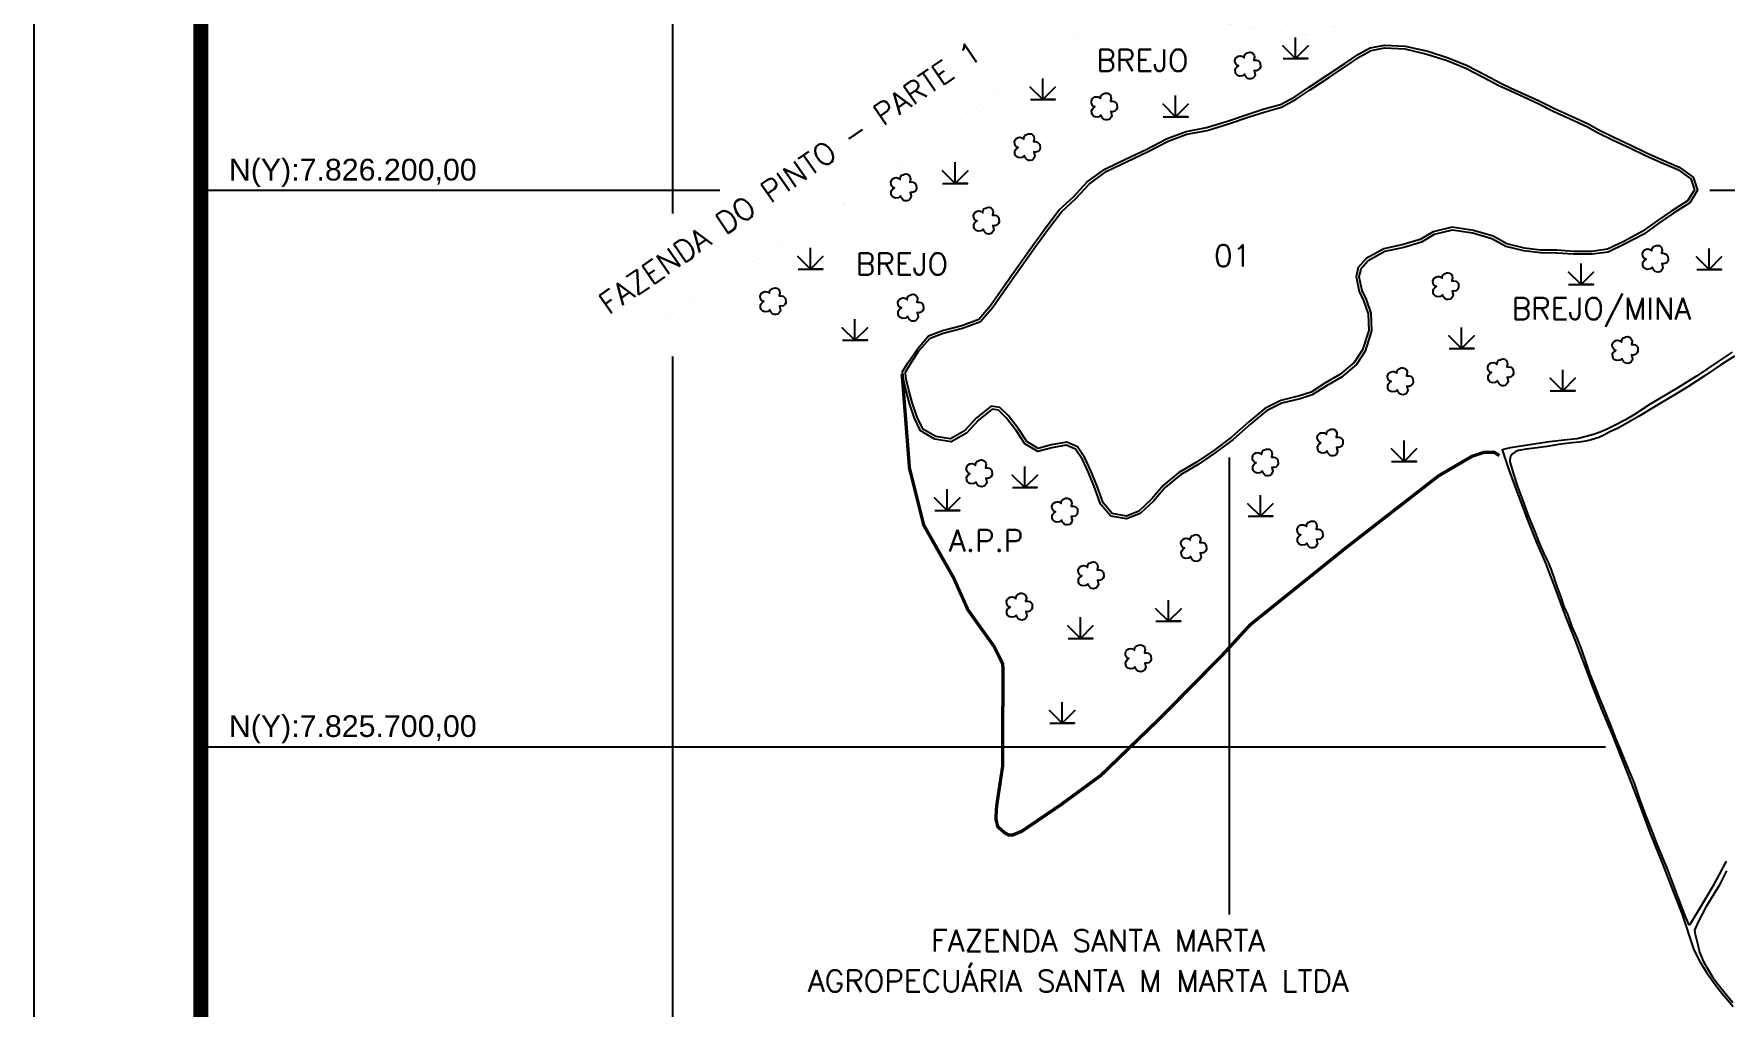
# Model space of a CAD drawing. Extents: x 737026 to 741481, y 7824136 to 7827286.
# Drawn here: x 737026 to 738545, y 7825466 to 7826341 of the extents above; entities that cross this region are included whole.
import ezdxf
from ezdxf.enums import TextEntityAlignment as Align

# ---------------------------------------------------------------- set-up
doc = ezdxf.new("R2010")
doc.units = 0
doc.linetypes.add('CONTINUO', pattern=[0])
doc.linetypes.add('LIN0', pattern=[0])
for name, color, linetype in [('0114001014', 1, 'Continuous'), ('_SIMBOLO ARVORE', 118, 'Continuous'), ('_SIMBOLO BREJO', 118, 'Continuous'), ('CERCA', 54, 'CERCA_TopoEVN'), ('ESTRADA', 1, 'Continuous'), ('MALHA', 8, 'Continuous'), ('MARGEM', 5, 'Continuous'), ('TEXTO CONFRONTANTES', 7, 'Continuous'), ('TEXTO_NUN_TAL', 7, 'Continuous')]:
    doc.layers.add(name, color=color, linetype=linetype)
for name, color, linetype, lineweight in [('0114001014001', 5, 'Continuous', 25), ('0114001014002', 5, 'Continuous', 25), ('0114001014003', 5, 'Continuous', 25), ('TEXTO_DIVERSOS', 7, 'Continuous', 5)]:
    doc.layers.add(name, color=color, linetype=linetype, lineweight=lineweight)
doc.styles.add('Simplex', font='simplex.shx')
doc.styles.get("Standard").update_dxf_attribs({"font": 'arial.ttf'})
doc.linetypes.add('CERCA_TopoEVN', pattern='A,0.5,-0.2,["X",Standard,S=0.1,R=0,X=-0.1,Y=-0.05],-0.2', length=0.9)

msp = doc.modelspace()

# ---------------------------------------------------------------- linework, layer by layer
at = {"layer": '0114001014', "linetype": 'CONTINUO'}
msp.add_lwpolyline([(737820.3, 7826057.7), (737829.9, 7826069.1), (737842.4, 7826074), (737859.7, 7826078.5), (737875.2, 7826084.3), (737885.6, 7826096.5), (737897.4, 7826113.1), (737910.1, 7826131.6), (737923.3, 7826150), (737935.2, 7826166.5), (737947.4, 7826182.3), (737960.5, 7826194.4), (737972.4, 7826207.6), (737988.3, 7826219), (738007.3, 7826228.1), (738025.3, 7826236.7), (738044.2, 7826246.5), (738061.2, 7826252.9), (738079.5, 7826256.3), (738098.6, 7826262.1), (738117.1, 7826268.4), (738131.5, 7826273.1), (738146, 7826277), (738158.9, 7826283.9), (738171.2, 7826292.4), (738188.8, 7826303.9), (738203.9, 7826313.9), (738216.2, 7826322.3), (738226.6, 7826327.9), (738239.4, 7826330.5), (738257.9, 7826329.6), (738278.3, 7826324.9), (738296.7, 7826318.9), (738313.6, 7826312.1), (738329.3, 7826303.9), (738344, 7826296.2), (738353.3, 7826291.8), (738378.5, 7826280.3), (738392.2, 7826273.6), (738407.3, 7826266.6), (738422.3, 7826259.7), (738432.1, 7826254.3), (738445.4, 7826247.6), (738460.8, 7826240.4), (738474.3, 7826233.9), (738488.4, 7826227.6), (738504.1, 7826220.8), (738516.7, 7826211.9), (738520.6, 7826200), (738513.6, 7826188.8), (738499, 7826179.3), (738485.9, 7826170.3), (738472.3, 7826160.6), (738455.6, 7826151.7), (738440.5, 7826144.5), (738426, 7826142.6), (738409.2, 7826142.5), (738394.2, 7826143.5), (738379.5, 7826143.7), (738364.7, 7826145.5), (738348.5, 7826149.4), (738336, 7826156.4), (738318.8, 7826161.3), (738300.4, 7826164.1), (738284.2, 7826160.3), (738272.6, 7826153.4), (738256.8, 7826148.7), (738239.9, 7826145.1), (738224.7, 7826136.6), (738218.2, 7826129.2), (738216.5, 7826122.5), (738219.1, 7826109.9), (738222.9, 7826101.8), (738227.3, 7826089.5), (738227.9, 7826073.6), (738222, 7826055.5), (738214.2, 7826043.4), (738200.8, 7826032.1), (738187.3, 7826024.4), (738174.6, 7826016.3), (738163.7, 7826012.7), (738147.3, 7826008.6), (738133.5, 7826001.7), (738119.4, 7825990), (738103.7, 7825976), (738087.5, 7825963.9), (738072, 7825953.7), (738056.2, 7825944.3), (738042.6, 7825933), (738032.2, 7825920.9), (738020.1, 7825909.4), (738007.8, 7825904.6), (737993.6, 7825907.2), (737984.5, 7825917.9), (737979.2, 7825932.2), (737973.7, 7825946.4), (737968.1, 7825958.2), (737961.9, 7825967.3), (737953.7, 7825970.9), (737940.7, 7825968.5), (737928.1, 7825965.2), (737916.3, 7825972.2), (737908.6, 7825984.1), (737899.8, 7825995.5), (737892.9, 7826002.3), (737887, 7826003.2), (737874.7, 7825993.5), (737863.9, 7825981.7), (737850.2, 7825973.8), (737835.6, 7825976.2), (737824.8, 7825982.5), (737822.7, 7825983.7), (737817.2, 7825995.2), (737812.8, 7826008.5), (737809.7, 7826019.7), (737807.1, 7826031), (737806.6, 7826037.2), (737811.6, 7826045.3)], close=True, dxfattribs=at)
msp.add_lwpolyline([(738551.7, 7826054.5), (738538.3, 7826045.4), (738519.8, 7826032.9), (738502.2, 7826022.1), (738478.1, 7826007.7), (738464.1, 7825998.4), (738456, 7825993.8), (738446, 7825988.6), (738438.9, 7825985.1), (738433.3, 7825982.7), (738427.3, 7825980.4), (738420.6, 7825978.8), (738412.6, 7825976.7), (738403.5, 7825975.6), (738387.7, 7825973.9), (738381.6, 7825973.1), (738352.4, 7825968.4), (738345.2, 7825966.8), (738351.1, 7825948.7), (738359.2, 7825927), (738368, 7825903.8), (738375.9, 7825883.5), (738384.1, 7825865), (738393, 7825841.3), (738401.5, 7825818.6), (738410.5, 7825796), (738418, 7825776.1), (738426.7, 7825753.1), (738434, 7825734.2), (738443.6, 7825711.5), (738452, 7825690.3), (738460.9, 7825667.6), (738469.2, 7825646.4), (738478, 7825622.1), (738489.2, 7825594.7), (738498.8, 7825569.9), (738506.5, 7825550.1), (738517.3, 7825517.5), (738522.9, 7825506.4), (738529, 7825496.8), (738534.8, 7825488.6), (738541.3, 7825480.1), (738552.7, 7825466.6)], dxfattribs=at)
at = {"layer": '0114001014001'}
msp.add_lwpolyline([(737821.1, 7826055.7), (737831.4, 7826067), (737843.2, 7826071.6), (737860.4, 7826076), (737876.7, 7826082.1), (737887.6, 7826094.9), (737899.5, 7826111.7), (737912.2, 7826130.1), (737925.4, 7826148.5), (737937.3, 7826165), (737949.3, 7826180.5), (737962.3, 7826192.6), (737974.2, 7826205.6), (737989.6, 7826216.8), (738008.4, 7826225.8), (738026.5, 7826234.4), (738045.2, 7826244.1), (738061.9, 7826250.4), (738080.1, 7826253.8), (738099.4, 7826259.7), (738117.9, 7826266), (738132.2, 7826270.6), (738147, 7826274.6), (738160.2, 7826281.7), (738172.6, 7826290.3), (738190.2, 7826301.7), (738205.3, 7826311.8), (738217.6, 7826320.1), (738227.5, 7826325.5), (738239.6, 7826327.9), (738257.6, 7826327), (738277.6, 7826322.4), (738295.8, 7826316.5), (738312.5, 7826309.8), (738328.1, 7826301.6), (738342.8, 7826293.9), (738352.2, 7826289.5), (738377.4, 7826277.9), (738391.1, 7826271.2), (738406.2, 7826264.3), (738421.2, 7826257.4), (738430.9, 7826252), (738444.3, 7826245.2), (738459.7, 7826238.1), (738473.2, 7826231.6), (738487.3, 7826225.2), (738502.8, 7826218.5), (738514.5, 7826210.3), (738517.8, 7826200.3), (738511.7, 7826190.6), (738497.6, 7826181.4), (738484.4, 7826172.4), (738470.9, 7826162.8), (738454.5, 7826154), (738439.7, 7826147), (738425.8, 7826145.1), (738409.3, 7826145.1), (738394.3, 7826146.1), (738379.7, 7826146.2), (738365.2, 7826148), (738349.4, 7826151.8), (738337, 7826158.8), (738319.3, 7826163.8), (738300.3, 7826166.7), (738283.2, 7826162.7), (738271.5, 7826155.8), (738256.1, 7826151.2), (738238.9, 7826147.5), (738223.1, 7826138.6), (738215.8, 7826130.5), (738213.9, 7826122.5), (738216.7, 7826109), (738220.5, 7826100.8), (738224.7, 7826089), (738225.3, 7826074), (738219.7, 7826056.6), (738212.2, 7826045.2), (738199.3, 7826034.3), (738186, 7826026.6), (738173.5, 7826018.6), (738163, 7826015.2), (738146.4, 7826011), (738132.1, 7826003.9), (738117.7, 7825992), (738102.1, 7825978), (738086.1, 7825966), (738070.6, 7825955.8), (738054.7, 7825946.4), (738040.8, 7825934.8), (738030.4, 7825922.7), (738018.7, 7825911.6), (738007.6, 7825907.2), (737995, 7825909.5), (737986.8, 7825919.2), (737981.6, 7825933.1), (737976, 7825947.4), (737970.3, 7825959.5), (737963.6, 7825969.3), (737954.1, 7825973.6), (737940.2, 7825971.1), (737928.5, 7825968), (737918.2, 7825974.2), (737910.7, 7825985.6), (737901.7, 7825997.2), (737894.1, 7826004.7), (737886.3, 7826005.9), (737872.9, 7825995.4), (737862.3, 7825983.7), (737849.7, 7825976.5), (737836.5, 7825978.7), (737826.1, 7825984.7), (737824.7, 7825985.5), (737819.6, 7825996.2), (737815.3, 7826009.3), (737812.1, 7826020.4), (737809.6, 7826031.4), (737809.2, 7826036.5), (737813.8, 7826044), (737821.1, 7826055.7)], close=True, dxfattribs=at)
at = {"layer": '0114001014002'}
msp.add_lwpolyline([(738553.8, 7826051), (738541.7, 7826043.2), (738527.5, 7826033.5), (738511.9, 7826023.3), (738499.2, 7826015.5), (738485.1, 7826007.1), (738467.5, 7825996.7), (738449.4, 7825986.3), (738442.4, 7825983.1), (738435.9, 7825979.5), (738432, 7825977.9), (738429, 7825976.8), (738424.2, 7825975.4), (738420.1, 7825974.6), (738414.6, 7825973.7), (738407.7, 7825973), (738395.9, 7825971.4), (738385.5, 7825969.8), (738374.2, 7825968.3), (738366.7, 7825967.4), (738359.8, 7825966.1), (738357.3, 7825965.1), (738355.5, 7825964.1), (738354.3, 7825963.1), (738353.4, 7825962), (738352.5, 7825960.8), (738352.2, 7825959.5), (738352, 7825957.5), (738352.1, 7825956.1), (738353.2, 7825952), (738355.2, 7825944.8), (738358.8, 7825933.9), (738363.5, 7825921.9), (738368.5, 7825907.8), (738374.2, 7825894.1), (738378, 7825883.7), (738382.2, 7825874.2), (738386.4, 7825865.6), (738388.9, 7825859.7), (738391.8, 7825851.2), (738394.2, 7825843.8), (738397.8, 7825834.5), (738400.6, 7825826), (738404, 7825818.1), (738407.8, 7825807.7), (738412, 7825798.5), (738416.4, 7825786.9), (738420.3, 7825775.7), (738424, 7825764.8), (738427.8, 7825755.7), (738432, 7825744.8), (738437, 7825732.4), (738442.2, 7825719.9), (738447.2, 7825706.8), (738452, 7825695.3), (738457, 7825682.8), (738463.6, 7825667.2), (738468.9, 7825651.9), (738474.6, 7825636.9), (738480.1, 7825622.6), (738483.5, 7825614), (738493.6, 7825589.2), (738502.7, 7825565.3), (738509.4, 7825547.5), (738512.3, 7825541), (738512.9, 7825540.2), (738513.2, 7825540.2), (738514, 7825540.5), (738514.7, 7825541.5), (738519.7, 7825549.8), (738527.8, 7825563.2), (738535.2, 7825575.9), (738540.4, 7825585), (738546.8, 7825597.2)], dxfattribs=at)
at = {"layer": '0114001014003'}
msp.add_lwpolyline([(738546.8, 7825588.3), (738540.1, 7825575.4), (738528, 7825555.8), (738521.6, 7825543.3), (738519.1, 7825537.9), (738518, 7825535.1), (738518.5, 7825531.5), (738521, 7825522), (738522.5, 7825515.5), (738524.1, 7825511.1), (738525.8, 7825507.3), (738529.7, 7825500.6), (738534.4, 7825492.7), (738541.5, 7825483.3), (738552.3, 7825470)], dxfattribs=at)
at = {"layer": '_SIMBOLO ARVORE', "linetype": 'CONTINUO'}
for points in [[(738114, 7826304.5, 0), (738111.9, 7826302.8, 0), (738109.2, 7826302.4, 0), (738107.3, 7826303.2, 0), (738106, 7826304.5, 0), (738105.5, 7826306, 0), (738105.3, 7826308.2, 0), (738106, 7826309.6, 0), (738106.8, 7826310.7, 0), (738108.3, 7826311.7, 0), (738107.3, 7826312, 0), (738106.4, 7826312.8, 0), (738105.3, 7826314.6, 0), (738105.1, 7826316.7, 0), (738105.9, 7826318.9, 0), (738106.7, 7826319.6, 0), (738108.3, 7826320.6, 0), (738109.9, 7826320.8, 0), (738111.2, 7826320.6, 0), (738112.2, 7826320.2, 0), (738113.4, 7826319.1, 0), (738113.7, 7826321.1, 0), (738114, 7826321.8, 0), (738114.8, 7826322.9, 0), (738116.1, 7826323.4, 0), (738117.3, 7826323.9, 0), (738118.7, 7826324, 0), (738120, 7826323.9, 0), (738121.1, 7826323.3, 0), (738121.8, 7826322.4, 0), (738122.5, 7826321.1, 0), (738122.8, 7826319.6, 0), (738122.2, 7826316.9, 0), (738124.1, 7826316.9, 0), (738125.6, 7826316.5, 0), (738127.1, 7826315.4, 0), (738127.9, 7826314.4, 0), (738128.1, 7826310.7, 0), (738127.2, 7826309.1, 0), (738126, 7826307.9, 0), (738124.1, 7826307.4, 0), (738122.4, 7826307.6, 0), (738123.3, 7826304.1, 0), (738122.9, 7826302.6, 0), (738121.9, 7826301.2, 0), (738120.8, 7826300.3, 0), (738119.3, 7826300, 0), (738117.7, 7826300.1, 0), (738116.5, 7826300.4, 0), (738115.2, 7826301.7, 0), (738114.3, 7826302.9, 0), (738114, 7826304.7, 0)], [(737985.1, 7826267.7, 0), (737983, 7826266, 0), (737980.4, 7826265.7, 0), (737978.5, 7826266.4, 0), (737977.1, 7826267.7, 0), (737976.6, 7826269.2, 0), (737976.4, 7826271.4, 0), (737977.2, 7826272.8, 0), (737977.9, 7826273.9, 0), (737979.4, 7826274.9, 0), (737978.5, 7826275.2, 0), (737977.5, 7826276, 0), (737976.4, 7826277.8, 0), (737976.2, 7826279.9, 0), (737977, 7826282.1, 0), (737977.9, 7826282.8, 0), (737979.4, 7826283.8, 0), (737981, 7826284, 0), (737982.3, 7826283.8, 0), (737983.4, 7826283.4, 0), (737984.5, 7826282.3, 0), (737984.8, 7826284.3, 0), (737985.1, 7826285, 0), (737986, 7826286.1, 0), (737987.2, 7826286.6, 0), (737988.4, 7826287.1, 0), (737989.8, 7826287.2, 0), (737991.1, 7826287.1, 0), (737992.2, 7826286.5, 0), (737993, 7826285.6, 0), (737993.7, 7826284.3, 0), (737993.9, 7826282.8, 0), (737993.3, 7826280.1, 0), (737995.2, 7826280.1, 0), (737996.8, 7826279.7, 0), (737998.2, 7826278.6, 0), (737999.1, 7826277.6, 0), (737999.3, 7826273.9, 0), (737998.4, 7826272.3, 0), (737997.2, 7826271.1, 0), (737995.2, 7826270.6, 0), (737993.6, 7826270.8, 0), (737994.5, 7826267.3, 0), (737994.1, 7826265.8, 0), (737993.1, 7826264.4, 0), (737992, 7826263.6, 0), (737990.4, 7826263.2, 0), (737988.8, 7826263.3, 0), (737987.7, 7826263.6, 0), (737986.3, 7826264.9, 0), (737985.4, 7826266.1, 0), (737985.1, 7826267.9, 0)], [(737916, 7826231.3, 0), (737913.9, 7826229.5, 0), (737911.3, 7826229.2, 0), (737909.4, 7826230, 0), (737908, 7826231.3, 0), (737907.5, 7826232.8, 0), (737907.3, 7826235, 0), (737908.1, 7826236.4, 0), (737908.8, 7826237.4, 0), (737910.3, 7826238.5, 0), (737909.4, 7826238.8, 0), (737908.4, 7826239.6, 0), (737907.3, 7826241.3, 0), (737907.1, 7826243.4, 0), (737907.9, 7826245.6, 0), (737908.7, 7826246.4, 0), (737910.3, 7826247.4, 0), (737911.9, 7826247.6, 0), (737913.2, 7826247.4, 0), (737914.3, 7826246.9, 0), (737915.4, 7826245.9, 0), (737915.7, 7826247.8, 0), (737916, 7826248.6, 0), (737916.9, 7826249.7, 0), (737918.1, 7826250.1, 0), (737919.3, 7826250.7, 0), (737920.7, 7826250.8, 0), (737922, 7826250.6, 0), (737923.1, 7826250.1, 0), (737923.9, 7826249.2, 0), (737924.6, 7826247.9, 0), (737924.8, 7826246.3, 0), (737924.2, 7826243.7, 0), (737926.1, 7826243.7, 0), (737927.7, 7826243.3, 0), (737929.1, 7826242.1, 0), (737929.9, 7826241.2, 0), (737930.2, 7826237.5, 0), (737929.3, 7826235.8, 0), (737928, 7826234.7, 0), (737926.1, 7826234.2, 0), (737924.5, 7826234.4, 0), (737925.4, 7826230.9, 0), (737925, 7826229.4, 0), (737924, 7826228, 0), (737922.9, 7826227.1, 0), (737921.3, 7826226.7, 0), (737919.7, 7826226.8, 0), (737918.6, 7826227.2, 0), (737917.2, 7826228.5, 0), (737916.3, 7826229.7, 0), (737916, 7826231.5, 0)], [(737804.9, 7826195.1, 0), (737802.9, 7826193.3, 0), (737800.2, 7826193, 0), (737798.3, 7826193.7, 0), (737797, 7826195.1, 0), (737796.4, 7826196.6, 0), (737796.3, 7826198.8, 0), (737797, 7826200.2, 0), (737797.8, 7826201.2, 0), (737799.3, 7826202.3, 0), (737798.3, 7826202.6, 0), (737797.4, 7826203.3, 0), (737796.3, 7826205.1, 0), (737796.1, 7826207.2, 0), (737796.9, 7826209.4, 0), (737797.7, 7826210.2, 0), (737799.3, 7826211.2, 0), (737800.9, 7826211.4, 0), (737802.2, 7826211.2, 0), (737803.2, 7826210.7, 0), (737804.4, 7826209.7, 0), (737804.7, 7826211.6, 0), (737805, 7826212.4, 0), (737805.8, 7826213.5, 0), (737807.1, 7826213.9, 0), (737808.3, 7826214.5, 0), (737809.7, 7826214.6, 0), (737811, 7826214.4, 0), (737812.1, 7826213.8, 0), (737812.8, 7826213, 0), (737813.5, 7826211.6, 0), (737813.8, 7826210.1, 0), (737813.2, 7826207.4, 0), (737815.1, 7826207.5, 0), (737816.6, 7826207.1, 0), (737818.1, 7826205.9, 0), (737818.9, 7826205, 0), (737819.1, 7826201.3, 0), (737818.2, 7826199.6, 0), (737817, 7826198.5, 0), (737815.1, 7826198, 0), (737813.4, 7826198.1, 0), (737814.3, 7826194.7, 0), (737813.9, 7826193.2, 0), (737812.9, 7826191.8, 0), (737811.8, 7826190.9, 0), (737810.3, 7826190.5, 0), (737808.7, 7826190.6, 0), (737807.5, 7826190.9, 0), (737806.2, 7826192.3, 0), (737805.3, 7826193.4, 0), (737805, 7826195.2, 0)], [(737879.2, 7826165.2, 0), (737877.1, 7826163.4, 0), (737874.4, 7826163.1, 0), (737872.6, 7826163.8, 0), (737871.2, 7826165.2, 0), (737870.7, 7826166.7, 0), (737870.5, 7826168.9, 0), (737871.2, 7826170.3, 0), (737872, 7826171.3, 0), (737873.5, 7826172.4, 0), (737872.5, 7826172.7, 0), (737871.6, 7826173.5, 0), (737870.5, 7826175.2, 0), (737870.3, 7826177.3, 0), (737871.1, 7826179.5, 0), (737871.9, 7826180.3, 0), (737873.5, 7826181.3, 0), (737875.1, 7826181.5, 0), (737876.4, 7826181.3, 0), (737877.4, 7826180.8, 0), (737878.6, 7826179.8, 0), (737878.9, 7826181.7, 0), (737879.2, 7826182.5, 0), (737880, 7826183.6, 0), (737881.3, 7826184, 0), (737882.5, 7826184.6, 0), (737883.9, 7826184.7, 0), (737885.2, 7826184.5, 0), (737886.3, 7826184, 0), (737887.1, 7826183.1, 0), (737887.7, 7826181.7, 0), (737888, 7826180.2, 0), (737887.4, 7826177.5, 0), (737889.3, 7826177.6, 0), (737890.8, 7826177.2, 0), (737892.3, 7826176, 0), (737893.1, 7826175.1, 0), (737893.3, 7826171.4, 0), (737892.4, 7826169.7, 0), (737891.2, 7826168.6, 0), (737889.3, 7826168.1, 0), (737887.7, 7826168.2, 0), (737888.5, 7826164.8, 0), (737888.1, 7826163.3, 0), (737887.1, 7826161.9, 0), (737886, 7826161, 0), (737884.5, 7826160.6, 0), (737882.9, 7826160.7, 0), (737881.7, 7826161, 0), (737880.4, 7826162.4, 0), (737879.5, 7826163.5, 0), (737879.2, 7826165.3, 0)], [(738480.1, 7826131, 0), (738478, 7826129.3, 0), (738475.3, 7826128.9, 0), (738473.5, 7826129.7, 0), (738472.1, 7826131, 0), (738471.6, 7826132.5, 0), (738471.4, 7826134.7, 0), (738472.1, 7826136.1, 0), (738472.9, 7826137.2, 0), (738474.4, 7826138.2, 0), (738473.5, 7826138.5, 0), (738472.5, 7826139.3, 0), (738471.4, 7826141.1, 0), (738471.2, 7826143.2, 0), (738472, 7826145.4, 0), (738472.8, 7826146.1, 0), (738474.4, 7826147.1, 0), (738476, 7826147.3, 0), (738477.3, 7826147.1, 0), (738478.4, 7826146.6, 0), (738479.5, 7826145.6, 0), (738479.8, 7826147.6, 0), (738480.1, 7826148.3, 0), (738481, 7826149.4, 0), (738482.2, 7826149.9, 0), (738483.4, 7826150.4, 0), (738484.8, 7826150.5, 0), (738486.1, 7826150.3, 0), (738487.2, 7826149.8, 0), (738488, 7826148.9, 0), (738488.7, 7826147.6, 0), (738488.9, 7826146.1, 0), (738488.3, 7826143.4, 0), (738490.2, 7826143.4, 0), (738491.7, 7826143, 0), (738493.2, 7826141.9, 0), (738494, 7826140.9, 0), (738494.3, 7826137.2, 0), (738493.4, 7826135.5, 0), (738492.1, 7826134.4, 0), (738490.2, 7826133.9, 0), (738488.6, 7826134.1, 0), (738489.5, 7826130.6, 0), (738489.1, 7826129.1, 0), (738488, 7826127.7, 0), (738486.9, 7826126.8, 0), (738485.4, 7826126.5, 0), (738483.8, 7826126.6, 0), (738482.7, 7826126.9, 0), (738481.3, 7826128.2, 0), (738480.4, 7826129.4, 0), (738480.1, 7826131.2, 0)], [(738291.8, 7826106.3, 0), (738289.7, 7826104.5, 0), (738287.1, 7826104.2, 0), (738285.2, 7826104.9, 0), (738283.9, 7826106.2, 0), (738283.3, 7826107.7, 0), (738283.1, 7826110, 0), (738283.9, 7826111.4, 0), (738284.6, 7826112.4, 0), (738286.2, 7826113.4, 0), (738285.2, 7826113.8, 0), (738284.2, 7826114.5, 0), (738283.1, 7826116.3, 0), (738282.9, 7826118.4, 0), (738283.7, 7826120.6, 0), (738284.6, 7826121.4, 0), (738286.1, 7826122.3, 0), (738287.7, 7826122.6, 0), (738289, 7826122.4, 0), (738290.1, 7826121.9, 0), (738291.2, 7826120.9, 0), (738291.5, 7826122.8, 0), (738291.8, 7826123.6, 0), (738292.7, 7826124.7, 0), (738293.9, 7826125.1, 0), (738295.2, 7826125.7, 0), (738296.5, 7826125.8, 0), (738297.8, 7826125.6, 0), (738298.9, 7826125, 0), (738299.7, 7826124.2, 0), (738300.4, 7826122.8, 0), (738300.6, 7826121.3, 0), (738300, 7826118.6, 0), (738301.9, 7826118.7, 0), (738303.5, 7826118.3, 0), (738304.9, 7826117.1, 0), (738305.8, 7826116.2, 0), (738306, 7826112.5, 0), (738305.1, 7826110.8, 0), (738303.9, 7826109.7, 0), (738302, 7826109.2, 0), (738300.3, 7826109.3, 0), (738301.2, 7826105.9, 0), (738300.8, 7826104.4, 0), (738299.8, 7826103, 0), (738298.7, 7826102.1, 0), (738297.1, 7826101.7, 0), (738295.5, 7826101.8, 0), (738294.4, 7826102.1, 0), (738293, 7826103.5, 0), (738292.1, 7826104.6, 0), (738291.9, 7826106.4, 0)], [(737687.6, 7826092.7, 0), (737685.5, 7826091, 0), (737682.9, 7826090.7, 0), (737681, 7826091.4, 0), (737679.6, 7826092.7, 0), (737679.1, 7826094.2, 0), (737678.9, 7826096.4, 0), (737679.7, 7826097.8, 0), (737680.4, 7826098.9, 0), (737681.9, 7826099.9, 0), (737681, 7826100.2, 0), (737680, 7826101, 0), (737678.9, 7826102.8, 0), (737678.7, 7826104.9, 0), (737679.5, 7826107.1, 0), (737680.4, 7826107.9, 0), (737681.9, 7826108.8, 0), (737683.5, 7826109, 0), (737684.8, 7826108.8, 0), (737685.9, 7826108.4, 0), (737687, 7826107.4, 0), (737687.3, 7826109.3, 0), (737687.6, 7826110.1, 0), (737688.5, 7826111.1, 0), (737689.7, 7826111.6, 0), (737690.9, 7826112.1, 0), (737692.3, 7826112.3, 0), (737693.6, 7826112.1, 0), (737694.7, 7826111.5, 0), (737695.5, 7826110.7, 0), (737696.2, 7826109.3, 0), (737696.4, 7826107.8, 0), (737695.8, 7826105.1, 0), (737697.7, 7826105.1, 0), (737699.3, 7826104.7, 0), (737700.7, 7826103.6, 0), (737701.5, 7826102.6, 0), (737701.8, 7826098.9, 0), (737700.9, 7826097.3, 0), (737699.7, 7826096.2, 0), (737697.7, 7826095.7, 0), (737696.1, 7826095.8, 0), (737697, 7826092.3, 0), (737696.6, 7826090.9, 0), (737695.6, 7826089.4, 0), (737694.5, 7826088.6, 0), (737692.9, 7826088.2, 0), (737691.3, 7826088.3, 0), (737690.2, 7826088.6, 0), (737688.8, 7826089.9, 0), (737687.9, 7826091.1, 0), (737687.6, 7826092.9, 0)], [(737811.3, 7826087, 0), (737809.2, 7826085.2, 0), (737806.5, 7826084.9, 0), (737804.7, 7826085.6, 0), (737803.3, 7826087, 0), (737802.8, 7826088.5, 0), (737802.6, 7826090.7, 0), (737803.3, 7826092.1, 0), (737804.1, 7826093.1, 0), (737805.6, 7826094.2, 0), (737804.7, 7826094.5, 0), (737803.7, 7826095.3, 0), (737802.6, 7826097, 0), (737802.4, 7826099.1, 0), (737803.2, 7826101.3, 0), (737804, 7826102.1, 0), (737805.6, 7826103.1, 0), (737807.2, 7826103.3, 0), (737808.5, 7826103.1, 0), (737809.6, 7826102.6, 0), (737810.7, 7826101.6, 0), (737811, 7826103.5, 0), (737811.3, 7826104.3, 0), (737812.2, 7826105.4, 0), (737813.4, 7826105.8, 0), (737814.6, 7826106.4, 0), (737816, 7826106.5, 0), (737817.3, 7826106.3, 0), (737818.4, 7826105.8, 0), (737819.2, 7826104.9, 0), (737819.9, 7826103.5, 0), (737820.1, 7826102, 0), (737819.5, 7826099.3, 0), (737821.4, 7826099.4, 0), (737822.9, 7826099, 0), (737824.4, 7826097.8, 0), (737825.2, 7826096.9, 0), (737825.5, 7826093.2, 0), (737824.6, 7826091.5, 0), (737823.3, 7826090.4, 0), (737821.4, 7826089.9, 0), (737819.8, 7826090, 0), (737820.7, 7826086.6, 0), (737820.3, 7826085.1, 0), (737819.2, 7826083.7, 0), (737818.1, 7826082.8, 0), (737816.6, 7826082.4, 0), (737815, 7826082.5, 0), (737813.9, 7826082.9, 0), (737812.5, 7826084.2, 0), (737811.6, 7826085.4, 0), (737811.3, 7826087.1, 0)], [(738453, 7826048.9, 0), (738450.9, 7826047.2, 0), (738448.2, 7826046.9, 0), (738446.3, 7826047.6, 0), (738445, 7826048.9, 0), (738444.5, 7826050.4, 0), (738444.3, 7826052.7, 0), (738445, 7826054.1, 0), (738445.8, 7826055.1, 0), (738447.3, 7826056.1, 0), (738446.3, 7826056.4, 0), (738445.4, 7826057.2, 0), (738444.3, 7826059, 0), (738444.1, 7826061.1, 0), (738444.9, 7826063.3, 0), (738445.7, 7826064.1, 0), (738447.3, 7826065, 0), (738448.9, 7826065.2, 0), (738450.2, 7826065.1, 0), (738451.2, 7826064.6, 0), (738452.4, 7826063.6, 0), (738452.7, 7826065.5, 0), (738453, 7826066.3, 0), (738453.8, 7826067.3, 0), (738455.1, 7826067.8, 0), (738456.3, 7826068.3, 0), (738457.7, 7826068.5, 0), (738459, 7826068.3, 0), (738460.1, 7826067.7, 0), (738460.8, 7826066.9, 0), (738461.5, 7826065.5, 0), (738461.8, 7826064, 0), (738461.2, 7826061.3, 0), (738463.1, 7826061.3, 0), (738464.6, 7826061, 0), (738466.1, 7826059.8, 0), (738466.9, 7826058.9, 0), (738467.1, 7826055.1, 0), (738466.2, 7826053.5, 0), (738465, 7826052.4, 0), (738463.1, 7826051.9, 0), (738461.4, 7826052, 0), (738462.3, 7826048.5, 0), (738461.9, 7826047.1, 0), (738460.9, 7826045.7, 0), (738459.8, 7826044.8, 0), (738458.3, 7826044.4, 0), (738456.7, 7826044.5, 0), (738455.5, 7826044.8, 0), (738454.2, 7826046.1, 0), (738453.3, 7826047.3, 0), (738453, 7826049.1, 0)], [(738341.1, 7826028.9, 0), (738339, 7826027.1, 0), (738336.4, 7826026.8, 0), (738334.5, 7826027.6, 0), (738333.2, 7826028.9, 0), (738332.6, 7826030.4, 0), (738332.5, 7826032.6, 0), (738333.2, 7826034, 0), (738334, 7826035, 0), (738335.5, 7826036.1, 0), (738334.5, 7826036.4, 0), (738333.6, 7826037.2, 0), (738332.4, 7826038.9, 0), (738332.2, 7826041, 0), (738333, 7826043.2, 0), (738333.9, 7826044, 0), (738335.4, 7826045, 0), (738337.1, 7826045.2, 0), (738338.4, 7826045, 0), (738339.4, 7826044.5, 0), (738340.5, 7826043.5, 0), (738340.9, 7826045.4, 0), (738341.2, 7826046.2, 0), (738342, 7826047.3, 0), (738343.3, 7826047.7, 0), (738344.5, 7826048.3, 0), (738345.9, 7826048.4, 0), (738347.2, 7826048.2, 0), (738348.2, 7826047.7, 0), (738349, 7826046.8, 0), (738349.7, 7826045.5, 0), (738350, 7826043.9, 0), (738349.3, 7826041.2, 0), (738351.2, 7826041.3, 0), (738352.8, 7826040.9, 0), (738354.3, 7826039.7, 0), (738355.1, 7826038.8, 0), (738355.3, 7826035.1, 0), (738354.4, 7826033.4, 0), (738353.2, 7826032.3, 0), (738351.3, 7826031.8, 0), (738349.6, 7826032, 0), (738350.5, 7826028.5, 0), (738350.1, 7826027, 0), (738349.1, 7826025.6, 0), (738348, 7826024.7, 0), (738346.4, 7826024.3, 0), (738344.9, 7826024.4, 0), (738343.7, 7826024.8, 0), (738342.4, 7826026.1, 0), (738341.5, 7826027.3, 0), (738341.2, 7826029.1, 0)], [(738251.1, 7826020.8, 0), (738249, 7826019.1, 0), (738246.4, 7826018.8, 0), (738244.5, 7826019.5, 0), (738243.1, 7826020.8, 0), (738242.6, 7826022.3, 0), (738242.4, 7826024.6, 0), (738243.2, 7826026, 0), (738243.9, 7826027, 0), (738245.4, 7826028, 0), (738244.5, 7826028.3, 0), (738243.5, 7826029.1, 0), (738242.4, 7826030.9, 0), (738242.2, 7826033, 0), (738243, 7826035.2, 0), (738243.8, 7826036, 0), (738245.4, 7826036.9, 0), (738247, 7826037.2, 0), (738248.3, 7826037, 0), (738249.4, 7826036.5, 0), (738250.5, 7826035.5, 0), (738250.8, 7826037.4, 0), (738251.1, 7826038.2, 0), (738252, 7826039.3, 0), (738253.2, 7826039.7, 0), (738254.4, 7826040.3, 0), (738255.8, 7826040.4, 0), (738257.1, 7826040.2, 0), (738258.2, 7826039.6, 0), (738259, 7826038.8, 0), (738259.7, 7826037.4, 0), (738259.9, 7826035.9, 0), (738259.3, 7826033.2, 0), (738261.2, 7826033.2, 0), (738262.8, 7826032.9, 0), (738264.2, 7826031.7, 0), (738265, 7826030.8, 0), (738265.3, 7826027.1, 0), (738264.4, 7826025.4, 0), (738263.1, 7826024.3, 0), (738261.2, 7826023.8, 0), (738259.6, 7826023.9, 0), (738260.5, 7826020.5, 0), (738260.1, 7826019, 0), (738259.1, 7826017.6, 0), (738257.9, 7826016.7, 0), (738256.4, 7826016.3, 0), (738254.8, 7826016.4, 0), (738253.7, 7826016.7, 0), (738252.3, 7826018, 0), (738251.4, 7826019.2, 0), (738251.1, 7826021, 0)], [(738188, 7825965.8, 0), (738185.9, 7825964.1, 0), (738183.3, 7825963.8, 0), (738181.4, 7825964.5, 0), (738180, 7825965.8, 0), (738179.5, 7825967.3, 0), (738179.3, 7825969.5, 0), (738180.1, 7825970.9, 0), (738180.8, 7825972, 0), (738182.3, 7825973, 0), (738181.4, 7825973.3, 0), (738180.4, 7825974.1, 0), (738179.3, 7825975.9, 0), (738179.1, 7825978, 0), (738179.9, 7825980.2, 0), (738180.8, 7825981, 0), (738182.3, 7825981.9, 0), (738183.9, 7825982.1, 0), (738185.2, 7825982, 0), (738186.3, 7825981.5, 0), (738187.4, 7825980.5, 0), (738187.7, 7825982.4, 0), (738188, 7825983.2, 0), (738188.9, 7825984.2, 0), (738190.1, 7825984.7, 0), (738191.4, 7825985.2, 0), (738192.7, 7825985.4, 0), (738194, 7825985.2, 0), (738195.1, 7825984.6, 0), (738195.9, 7825983.8, 0), (738196.6, 7825982.4, 0), (738196.8, 7825980.9, 0), (738196.2, 7825978.2, 0), (738198.1, 7825978.2, 0), (738199.7, 7825977.8, 0), (738201.1, 7825976.7, 0), (738202, 7825975.7, 0), (738202.2, 7825972, 0), (738201.3, 7825970.4, 0), (738200.1, 7825969.3, 0), (738198.2, 7825968.8, 0), (738196.5, 7825968.9, 0), (738197.4, 7825965.4, 0), (738197, 7825964, 0), (738196, 7825962.6, 0), (738194.9, 7825961.7, 0), (738193.3, 7825961.3, 0), (738191.7, 7825961.4, 0), (738190.6, 7825961.7, 0), (738189.2, 7825963, 0), (738188.3, 7825964.2, 0), (738188.1, 7825966, 0)], [(738129.7, 7825947.9, 0), (738127.6, 7825946.1, 0), (738125, 7825945.8, 0), (738123.1, 7825946.6, 0), (738121.8, 7825947.9, 0), (738121.2, 7825949.4, 0), (738121.1, 7825951.6, 0), (738121.8, 7825953, 0), (738122.5, 7825954, 0), (738124.1, 7825955.1, 0), (738123.1, 7825955.4, 0), (738122.1, 7825956.2, 0), (738121, 7825957.9, 0), (738120.8, 7825960.1, 0), (738121.6, 7825962.2, 0), (738122.5, 7825963, 0), (738124, 7825964, 0), (738125.7, 7825964.2, 0), (738127, 7825964, 0), (738128, 7825963.5, 0), (738129.1, 7825962.5, 0), (738129.5, 7825964.5, 0), (738129.8, 7825965.2, 0), (738130.6, 7825966.3, 0), (738131.8, 7825966.8, 0), (738133.1, 7825967.3, 0), (738134.5, 7825967.4, 0), (738135.8, 7825967.2, 0), (738136.8, 7825966.7, 0), (738137.6, 7825965.8, 0), (738138.3, 7825964.5, 0), (738138.6, 7825963, 0), (738137.9, 7825960.3, 0), (738139.8, 7825960.3, 0), (738141.4, 7825959.9, 0), (738142.9, 7825958.7, 0), (738143.7, 7825957.8, 0), (738143.9, 7825954.1, 0), (738143, 7825952.4, 0), (738141.8, 7825951.3, 0), (738139.9, 7825950.8, 0), (738138.2, 7825951, 0), (738139.1, 7825947.5, 0), (738138.7, 7825946, 0), (738137.7, 7825944.6, 0), (738136.6, 7825943.7, 0), (738135, 7825943.3, 0), (738133.5, 7825943.4, 0), (738132.3, 7825943.8, 0), (738131, 7825945.1, 0), (738130.1, 7825946.3, 0), (738129.8, 7825948.1, 0)], [(737872.8, 7825938.1, 0), (737870.7, 7825936.4, 0), (737868, 7825936.1, 0), (737866.2, 7825936.8, 0), (737864.8, 7825938.1, 0), (737864.3, 7825939.6, 0), (737864.1, 7825941.9, 0), (737864.8, 7825943.3, 0), (737865.6, 7825944.3, 0), (737867.1, 7825945.3, 0), (737866.2, 7825945.6, 0), (737865.2, 7825946.4, 0), (737864.1, 7825948.2, 0), (737863.9, 7825950.3, 0), (737864.7, 7825952.5, 0), (737865.5, 7825953.3, 0), (737867.1, 7825954.2, 0), (737868.7, 7825954.5, 0), (737870, 7825954.3, 0), (737871.1, 7825953.8, 0), (737872.2, 7825952.8, 0), (737872.5, 7825954.7, 0), (737872.8, 7825955.5, 0), (737873.7, 7825956.5, 0), (737874.9, 7825957, 0), (737876.1, 7825957.6, 0), (737877.5, 7825957.7, 0), (737878.8, 7825957.5, 0), (737879.9, 7825956.9, 0), (737880.7, 7825956.1, 0), (737881.4, 7825954.7, 0), (737881.6, 7825953.2, 0), (737881, 7825950.5, 0), (737882.9, 7825950.5, 0), (737884.5, 7825950.2, 0), (737885.9, 7825949, 0), (737886.7, 7825948.1, 0), (737887, 7825944.4, 0), (737886.1, 7825942.7, 0), (737884.8, 7825941.6, 0), (737882.9, 7825941.1, 0), (737881.3, 7825941.2, 0), (737882.2, 7825937.8, 0), (737881.8, 7825936.3, 0), (737880.8, 7825934.9, 0), (737879.6, 7825934, 0), (737878.1, 7825933.6, 0), (737876.5, 7825933.7, 0), (737875.4, 7825934, 0), (737874, 7825935.3, 0), (737873.1, 7825936.5, 0), (737872.8, 7825938.3, 0)], [(737949.6, 7825903.8, 0), (737947.5, 7825902, 0), (737944.9, 7825901.7, 0), (737943, 7825902.4, 0), (737941.7, 7825903.7, 0), (737941.1, 7825905.2, 0), (737941, 7825907.5, 0), (737941.7, 7825908.9, 0), (737942.5, 7825909.9, 0), (737944, 7825910.9, 0), (737943, 7825911.3, 0), (737942.1, 7825912, 0), (737940.9, 7825913.8, 0), (737940.7, 7825915.9, 0), (737941.5, 7825918.1, 0), (737942.4, 7825918.9, 0), (737943.9, 7825919.8, 0), (737945.6, 7825920.1, 0), (737946.9, 7825919.9, 0), (737947.9, 7825919.4, 0), (737949, 7825918.4, 0), (737949.4, 7825920.3, 0), (737949.7, 7825921.1, 0), (737950.5, 7825922.2, 0), (737951.8, 7825922.6, 0), (737953, 7825923.2, 0), (737954.4, 7825923.3, 0), (737955.7, 7825923.1, 0), (737956.7, 7825922.5, 0), (737957.5, 7825921.7, 0), (737958.2, 7825920.3, 0), (737958.5, 7825918.8, 0), (737957.9, 7825916.1, 0), (737959.7, 7825916.2, 0), (737961.3, 7825915.8, 0), (737962.8, 7825914.6, 0), (737963.6, 7825913.7, 0), (737963.8, 7825910, 0), (737962.9, 7825908.3, 0), (737961.7, 7825907.2, 0), (737959.8, 7825906.7, 0), (737958.1, 7825906.8, 0), (737959, 7825903.4, 0), (737958.6, 7825901.9, 0), (737957.6, 7825900.5, 0), (737956.5, 7825899.6, 0), (737954.9, 7825899.2, 0), (737953.4, 7825899.3, 0), (737952.2, 7825899.6, 0), (737950.9, 7825901, 0), (737950, 7825902.1, 0), (737949.7, 7825903.9, 0)], [(738065.5, 7825871.1, 0), (738063.4, 7825869.3, 0), (738060.8, 7825869, 0), (738058.9, 7825869.8, 0), (738057.5, 7825871.1, 0), (738057, 7825872.6, 0), (738056.8, 7825874.8, 0), (738057.6, 7825876.2, 0), (738058.3, 7825877.2, 0), (738059.8, 7825878.3, 0), (738058.9, 7825878.6, 0), (738057.9, 7825879.4, 0), (738056.8, 7825881.1, 0), (738056.6, 7825883.2, 0), (738057.4, 7825885.4, 0), (738058.2, 7825886.2, 0), (738059.8, 7825887.2, 0), (738061.4, 7825887.4, 0), (738062.7, 7825887.2, 0), (738063.8, 7825886.7, 0), (738064.9, 7825885.7, 0), (738065.2, 7825887.6, 0), (738065.5, 7825888.4, 0), (738066.4, 7825889.5, 0), (738067.6, 7825889.9, 0), (738068.8, 7825890.5, 0), (738070.2, 7825890.6, 0), (738071.5, 7825890.4, 0), (738072.6, 7825889.9, 0), (738073.4, 7825889, 0), (738074.1, 7825887.7, 0), (738074.3, 7825886.1, 0), (738073.7, 7825883.5, 0), (738075.6, 7825883.5, 0), (738077.2, 7825883.1, 0), (738078.6, 7825881.9, 0), (738079.4, 7825881, 0), (738079.7, 7825877.3, 0), (738078.8, 7825875.6, 0), (738077.5, 7825874.5, 0), (738075.6, 7825874, 0), (738074, 7825874.2, 0), (738074.9, 7825870.7, 0), (738074.5, 7825869.2, 0), (738073.5, 7825867.8, 0), (738072.4, 7825866.9, 0), (738070.8, 7825866.5, 0), (738069.2, 7825866.6, 0), (738068.1, 7825867, 0), (738066.7, 7825868.3, 0), (738065.8, 7825869.5, 0), (738065.5, 7825871.3, 0)], [(738169.9, 7825883.1, 0), (738167.8, 7825881.4, 0), (738165.1, 7825881.1, 0), (738163.2, 7825881.8, 0), (738161.9, 7825883.1, 0), (738161.4, 7825884.6, 0), (738161.2, 7825886.8, 0), (738161.9, 7825888.2, 0), (738162.7, 7825889.3, 0), (738164.2, 7825890.3, 0), (738163.2, 7825890.6, 0), (738162.3, 7825891.4, 0), (738161.2, 7825893.2, 0), (738161, 7825895.3, 0), (738161.8, 7825897.5, 0), (738162.6, 7825898.3, 0), (738164.2, 7825899.2, 0), (738165.8, 7825899.4, 0), (738167.1, 7825899.2, 0), (738168.1, 7825898.8, 0), (738169.3, 7825897.8, 0), (738169.6, 7825899.7, 0), (738169.9, 7825900.5, 0), (738170.7, 7825901.5, 0), (738172, 7825902, 0), (738173.2, 7825902.5, 0), (738174.6, 7825902.7, 0), (738175.9, 7825902.5, 0), (738177, 7825901.9, 0), (738177.7, 7825901.1, 0), (738178.4, 7825899.7, 0), (738178.7, 7825898.2, 0), (738178.1, 7825895.5, 0), (738180, 7825895.5, 0), (738181.5, 7825895.1, 0), (738183, 7825894, 0), (738183.8, 7825893, 0), (738184, 7825889.3, 0), (738183.1, 7825887.7, 0), (738181.9, 7825886.6, 0), (738180, 7825886.1, 0), (738178.4, 7825886.2, 0), (738179.2, 7825882.7, 0), (738178.8, 7825881.3, 0), (738177.8, 7825879.8, 0), (738176.7, 7825879, 0), (738175.2, 7825878.6, 0), (738173.6, 7825878.7, 0), (738172.4, 7825879, 0), (738171.1, 7825880.3, 0), (738170.2, 7825881.5, 0), (738169.9, 7825883.3, 0)], [(737973.1, 7825846.4, 0), (737971.1, 7825844.7, 0), (737968.4, 7825844.4, 0), (737966.5, 7825845.1, 0), (737965.2, 7825846.4, 0), (737964.6, 7825847.9, 0), (737964.5, 7825850.2, 0), (737965.2, 7825851.6, 0), (737966, 7825852.6, 0), (737967.5, 7825853.6, 0), (737966.5, 7825853.9, 0), (737965.6, 7825854.7, 0), (737964.5, 7825856.5, 0), (737964.2, 7825858.6, 0), (737965.1, 7825860.8, 0), (737965.9, 7825861.6, 0), (737967.5, 7825862.5, 0), (737969.1, 7825862.7, 0), (737970.4, 7825862.6, 0), (737971.4, 7825862.1, 0), (737972.6, 7825861.1, 0), (737972.9, 7825863, 0), (737973.2, 7825863.8, 0), (737974, 7825864.8, 0), (737975.3, 7825865.3, 0), (737976.5, 7825865.8, 0), (737977.9, 7825866, 0), (737979.2, 7825865.8, 0), (737980.2, 7825865.2, 0), (737981, 7825864.4, 0), (737981.7, 7825863, 0), (737982, 7825861.5, 0), (737981.4, 7825858.8, 0), (737983.3, 7825858.8, 0), (737984.8, 7825858.5, 0), (737986.3, 7825857.3, 0), (737987.1, 7825856.4, 0), (737987.3, 7825852.6, 0), (737986.4, 7825851, 0), (737985.2, 7825849.9, 0), (737983.3, 7825849.4, 0), (737981.6, 7825849.5, 0), (737982.5, 7825846, 0), (737982.1, 7825844.6, 0), (737981.1, 7825843.2, 0), (737980, 7825842.3, 0), (737978.4, 7825841.9, 0), (737976.9, 7825842, 0), (737975.7, 7825842.3, 0), (737974.4, 7825843.6, 0), (737973.5, 7825844.8, 0), (737973.2, 7825846.6, 0)], [(737908.9, 7825818.3, 0), (737906.8, 7825816.6, 0), (737904.2, 7825816.3, 0), (737902.3, 7825817, 0), (737901, 7825818.3, 0), (737900.4, 7825819.8, 0), (737900.3, 7825822.1, 0), (737901, 7825823.5, 0), (737901.7, 7825824.5, 0), (737903.3, 7825825.5, 0), (737902.3, 7825825.8, 0), (737901.3, 7825826.6, 0), (737900.2, 7825828.4, 0), (737900, 7825830.5, 0), (737900.8, 7825832.7, 0), (737901.7, 7825833.5, 0), (737903.2, 7825834.4, 0), (737904.9, 7825834.7, 0), (737906.2, 7825834.5, 0), (737907.2, 7825834, 0), (737908.3, 7825833, 0), (737908.7, 7825834.9, 0), (737908.9, 7825835.7, 0), (737909.8, 7825836.8, 0), (737911, 7825837.2, 0), (737912.3, 7825837.8, 0), (737913.6, 7825837.9, 0), (737915, 7825837.7, 0), (737916, 7825837.1, 0), (737916.8, 7825836.3, 0), (737917.5, 7825834.9, 0), (737917.8, 7825833.4, 0), (737917.1, 7825830.7, 0), (737919, 7825830.7, 0), (737920.6, 7825830.4, 0), (737922.1, 7825829.2, 0), (737922.9, 7825828.3, 0), (737923.1, 7825824.6, 0), (737922.2, 7825822.9, 0), (737921, 7825821.8, 0), (737919.1, 7825821.3, 0), (737917.4, 7825821.4, 0), (737918.3, 7825818, 0), (737917.9, 7825816.5, 0), (737916.9, 7825815.1, 0), (737915.8, 7825814.2, 0), (737914.2, 7825813.8, 0), (737912.7, 7825813.9, 0), (737911.5, 7825814.2, 0), (737910.2, 7825815.5, 0), (737909.2, 7825816.7, 0), (737909, 7825818.5, 0)], [(738015.6, 7825771.9, 0), (738013.5, 7825770.2, 0), (738010.9, 7825769.9, 0), (738009, 7825770.6, 0), (738007.6, 7825771.9, 0), (738007.1, 7825773.4, 0), (738006.9, 7825775.6, 0), (738007.7, 7825777, 0), (738008.4, 7825778.1, 0), (738009.9, 7825779.1, 0), (738009, 7825779.4, 0), (738008, 7825780.2, 0), (738006.9, 7825782, 0), (738006.7, 7825784.1, 0), (738007.5, 7825786.3, 0), (738008.4, 7825787.1, 0), (738009.9, 7825788, 0), (738011.5, 7825788.2, 0), (738012.8, 7825788, 0), (738013.9, 7825787.6, 0), (738015, 7825786.6, 0), (738015.3, 7825788.5, 0), (738015.6, 7825789.3, 0), (738016.5, 7825790.3, 0), (738017.7, 7825790.8, 0), (738018.9, 7825791.3, 0), (738020.3, 7825791.5, 0), (738021.6, 7825791.3, 0), (738022.7, 7825790.7, 0), (738023.5, 7825789.9, 0), (738024.2, 7825788.5, 0), (738024.4, 7825787, 0), (738023.8, 7825784.3, 0), (738025.7, 7825784.3, 0), (738027.3, 7825783.9, 0), (738028.7, 7825782.8, 0), (738029.5, 7825781.8, 0), (738029.8, 7825778.1, 0), (738028.9, 7825776.5, 0), (738027.6, 7825775.4, 0), (738025.7, 7825774.9, 0), (738024.1, 7825775, 0), (738025, 7825771.5, 0), (738024.6, 7825770.1, 0), (738023.6, 7825768.6, 0), (738022.5, 7825767.8, 0), (738020.9, 7825767.4, 0), (738019.3, 7825767.5, 0), (738018.2, 7825767.8, 0), (738016.8, 7825769.1, 0), (738015.9, 7825770.3, 0), (738015.6, 7825772.1, 0)]]:
    msp.add_polyline3d(points, dxfattribs=at)
at = {"layer": '_SIMBOLO BREJO', "linetype": 'CONTINUO'}
for points in [[(738148.4, 7826318.4, 0), (738170.7, 7826318.4, 0), (738159.5, 7826318.4, 0), (738148.3, 7826329.7, 0), (738159.5, 7826318.4, 0), (738170.8, 7826329.7, 0), (738159.5, 7826318.4, 0), (738159.5, 7826337.4, 0)], [(737921.4, 7826281.4, 0), (737943.7, 7826281.4, 0), (737932.6, 7826281.4, 0), (737921.3, 7826292.7, 0), (737932.6, 7826281.4, 0), (737943.8, 7826292.7, 0), (737932.6, 7826281.4, 0), (737932.6, 7826300.4, 0)], [(738040.8, 7826266.1, 0), (738063.1, 7826266.1, 0), (738051.9, 7826266.1, 0), (738040.7, 7826277.4, 0), (738051.9, 7826266.1, 0), (738063.2, 7826277.4, 0), (738051.9, 7826266.1, 0), (738051.9, 7826285.1, 0)], [(737842.6, 7826206.2, 0), (737864.9, 7826206.2, 0), (737853.8, 7826206.2, 0), (737842.5, 7826217.5, 0), (737853.8, 7826206.2, 0), (737865.1, 7826217.5, 0), (737853.8, 7826206.2, 0), (737853.8, 7826225.2, 0)], [(737712.7, 7826129.2, 0), (737735, 7826129.2, 0), (737723.8, 7826129.2, 0), (737712.6, 7826140.5, 0), (737723.8, 7826129.2, 0), (737735.1, 7826140.5, 0), (737723.8, 7826129.2, 0), (737723.8, 7826148.2, 0)], [(738404.8, 7826115.2, 0), (738427.1, 7826115.2, 0), (738416, 7826115.2, 0), (738404.7, 7826126.5, 0), (738416, 7826115.2, 0), (738427.3, 7826126.5, 0), (738416, 7826115.2, 0), (738416, 7826134.2, 0)], [(738519.9, 7826128.8, 0), (738542.2, 7826128.8, 0), (738531.1, 7826128.8, 0), (738519.8, 7826140.1, 0), (738531.1, 7826128.8, 0), (738542.3, 7826140.1, 0), (738531.1, 7826128.8, 0), (738531.1, 7826147.8, 0)], [(737752.7, 7826065.2, 0), (737775, 7826065.2, 0), (737763.8, 7826065.2, 0), (737752.5, 7826076.4, 0), (737763.8, 7826065.2, 0), (737775.1, 7826076.4, 0), (737763.8, 7826065.2, 0), (737763.8, 7826084.1, 0)], [(738297.5, 7826057.8, 0), (738319.9, 7826057.8, 0), (738308.7, 7826057.8, 0), (738297.4, 7826069.1, 0), (738308.7, 7826057.8, 0), (738320, 7826069.1, 0), (738308.7, 7826057.8, 0), (738308.7, 7826076.8, 0)], [(738388.4, 7826019.7, 0), (738410.7, 7826019.7, 0), (738399.6, 7826019.7, 0), (738388.3, 7826031, 0), (738399.6, 7826019.7, 0), (738410.8, 7826031, 0), (738399.6, 7826019.7, 0), (738399.6, 7826038.7, 0)], [(738245.8, 7825956.2, 0), (738268.2, 7825956.2, 0), (738257, 7825956.2, 0), (738245.7, 7825967.5, 0), (738257, 7825956.2, 0), (738268.3, 7825967.5, 0), (738257, 7825956.2, 0), (738257, 7825975.2, 0)], [(737905.3, 7825932.8, 0), (737927.6, 7825932.8, 0), (737916.4, 7825932.8, 0), (737905.2, 7825944.1, 0), (737916.4, 7825932.8, 0), (737927.7, 7825944.1, 0), (737916.4, 7825932.8, 0), (737916.4, 7825951.8, 0)], [(737835.5, 7825912.3, 0), (737857.9, 7825912.3, 0), (737846.7, 7825912.3, 0), (737835.4, 7825923.6, 0), (737846.7, 7825912.3, 0), (737858, 7825923.6, 0), (737846.7, 7825912.3, 0), (737846.7, 7825931.3, 0)], [(738116.9, 7825907, 0), (738139.2, 7825907, 0), (738128.1, 7825907, 0), (738116.8, 7825918.3, 0), (738128.1, 7825907, 0), (738139.3, 7825918.3, 0), (738128.1, 7825907, 0), (738128.1, 7825926, 0)], [(738034.2, 7825812.7, 0), (738056.6, 7825812.7, 0), (738045.4, 7825812.7, 0), (738034.1, 7825824, 0), (738045.4, 7825812.7, 0), (738056.7, 7825824, 0), (738045.4, 7825812.7, 0), (738045.4, 7825831.7, 0)], [(737955.2, 7825797.3, 0), (737977.5, 7825797.3, 0), (737966.3, 7825797.3, 0), (737955, 7825808.6, 0), (737966.3, 7825797.3, 0), (737977.6, 7825808.6, 0), (737966.3, 7825797.3, 0), (737966.3, 7825816.3, 0)], [(737938.8, 7825721.2, 0), (737961.1, 7825721.2, 0), (737949.9, 7825721.2, 0), (737938.6, 7825732.4, 0), (737949.9, 7825721.2, 0), (737961.2, 7825732.4, 0), (737949.9, 7825721.2, 0), (737949.9, 7825740.1, 0)]]:
    msp.add_polyline3d(points, dxfattribs=at)
at = {"layer": 'CERCA', "color": 54, "ltscale": 70, "const_width": 0.01}
msp.add_lwpolyline([(738318.8, 7826422.6), (738179.3, 7826338), (737996.4, 7826363.8), (737753.3, 7826187.3), (737551.6, 7826059.1)], dxfattribs=at)
at = {"layer": 'ESTRADA', "const_width": 3}
msp.add_lwpolyline([(738342.7, 7825961.6), (738338, 7825964.5), (738328.9, 7825964.5), (738318, 7825960.9), (738288.1, 7825943.4), (738204.7, 7825878.6), (738118.7, 7825809.4), (738094.3, 7825782.8), (738038.9, 7825726.6), (737984.7, 7825674.2), (737948.6, 7825647.7), (737913.7, 7825624), (737905.7, 7825620.7), (737901.7, 7825620.7), (737898.4, 7825622.6), (737892.2, 7825628), (737890.4, 7825634.9), (737891.1, 7825646.6), (737896.6, 7825683.3), (737896.6, 7825727.7), (737896.9, 7825764.1), (737896.6, 7825774.3), (737888.9, 7825789.9), (737865.3, 7825823), (737852.5, 7825851.6), (737825.6, 7825899.2), (737812.8, 7825950.3), (737806.2, 7826035.1)], dxfattribs=at)
at = {"layer": 'MALHA', "color": 8}
for points in [[(737600, 7826790.6), (737600, 7826179.2)], [(737176.3, 7826200), (737642.6, 7826200)], [(738531.8, 7826200), (739196.8, 7826200)], [(737600, 7826050.7), (737600, 7824859), (737600, 7824285.8)], [(738100, 7825959.9), (738100, 7825549.2)], [(737176.3, 7825700), (738438, 7825700)]]:
    msp.add_lwpolyline(points, dxfattribs=at)
at = {"layer": 'MARGEM', "color": 174, "linetype": 'LIN0', "flags": 128}
msp.add_lwpolyline([(741481.3, 7827285.8), (737026.3, 7827285.8), (737026.3, 7824135.8), (741481.3, 7824135.8)], close=True, dxfattribs=at)
at = {"layer": 'MARGEM', "color": 174, "linetype": 'LIN0', "const_width": 13.6, "flags": 128}
msp.add_lwpolyline([(741331.3, 7827135.8), (737176.3, 7827135.8), (737176.3, 7824285.8), (741331.3, 7824285.8)], close=True, dxfattribs=at)

# ---------------------------------------------------------------- texts
at = {"layer": 'MALHA'}
for s, p in [('N(Y):7.826.200,00', (737201.5, 7826202.9)), ('N(Y):7.825.700,00', (737201.5, 7825702.9))]:
    msp.add_text(s, height=19.5, dxfattribs=at).set_placement(p, align=Align.BOTTOM_LEFT)
at = {"layer": 'TEXTO CONFRONTANTES', "style": 'Simplex'}
msp.add_text('FAZENDA DO PINTO - PARTE 1', height=19.5, rotation=34.533, dxfattribs=at).set_placement((737542.7, 7826087.6))
for s, p in [('FAZENDA SANTA MARTA', (737832.2, 7825516)), ('AGROPECUÁRIA SANTA M MARTA LTDA', (737721.7, 7825479.8))]:
    msp.add_text(s, height=19.5, dxfattribs=at).set_placement(p)
at = {"layer": 'TEXTO_DIVERSOS', "linetype": 'Continuous', "style": 'Simplex'}
for s, p in [('BREJO', (737980.6, 7826306.9)), ('A.P.P', (737848.3, 7825875.5))]:
    msp.add_text(s, height=19.5, dxfattribs=at).set_placement(p)
at = {"layer": 'TEXTO_DIVERSOS', "style": 'Simplex'}
for s, p in [('BREJO', (737764.7, 7826123.9)), ('BREJO/MINA', (738353.7, 7826083.9))]:
    msp.add_text(s, height=19.5, dxfattribs=at).set_placement(p)
at = {"layer": 'TEXTO_NUN_TAL', "linetype": 'Continuous', "style": 'Simplex'}
msp.add_text('01', height=19.5, dxfattribs=at).set_placement((738086.4, 7826131.4))

doc.saveas('drawing.dxf')
